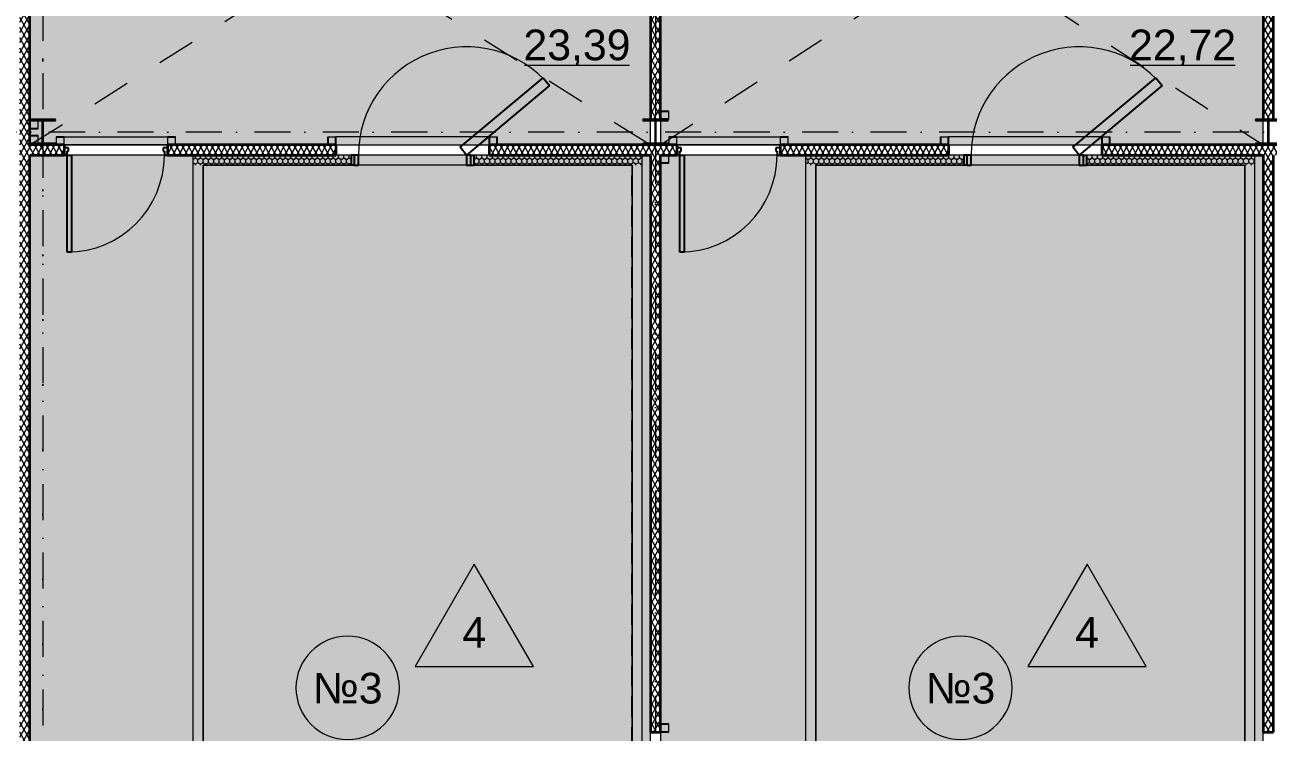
# Model space of a CAD drawing. Header units: millimetres. Extents: x -10605 to 104127, y -15987 to 52426.
# Drawn here: x 51825 to 63999, y 6125 to 13050 of the extents above; entities that cross this region are included whole.
import ezdxf
from ezdxf.enums import TextEntityAlignment as Align

# ---------------------------------------------------------------- set-up
doc = ezdxf.new("R2010")
doc.units = ezdxf.units.MM
doc.header["$MEASUREMENT"] = 0
for name, pattern in [('Dot & Dashed', [670.277762, 352.777767, -176.388884, 0, -141.111112]), ('roto_dd', [752.592, 376.296, -376.296]), ('Крупный пунктир', [634.99999, 0, -634.99999]), ('Штриховая', [300, 200, -100])]:
    doc.linetypes.add(name, pattern=pattern)
for name, color, linetype in [('Двери Archicad', 7, 'Continuous'), ('Зоны', 7, 'Continuous'), ('Зоны морозильные камеры', 7, 'Continuous'), ('Металлический каркас здания', 7, 'Continuous'), ('Морозильные камеры', 7, 'Continuous'), ('Оси', 7, 'Continuous'), ('Стены', 7, 'Continuous')]:
    doc.layers.add(name, color=color, linetype=linetype)
for name, color, linetype, lineweight in [('Двери Archicad_Ном._пера__3', 7, 'Continuous', 0), ('Двери Archicad_Ном._пера__97', 7, 'Continuous', 35), ('Двери Archicad_Ном._пера__98', 7, 'Continuous', 25), ('Зоны морозильные камеры_Ном._пера__100', 7, 'Continuous', 9), ('Зоны_Ном._пера__91', 255, 'Continuous', 0), ('Мебель и  оборудование_Ном._пера__200', 7, 'Continuous', 0), ('Металлический каркас здания_Ном._пера__98', 7, 'Continuous', 25), ('Металлический каркас здания_Ном._пера__99', 7, 'Continuous', 15), ('Оси_Ном._пера__200', 7, 'Continuous', 0), ('Паспорта Зон Archicad_Ном._пера__100', 7, 'Continuous', 9), ('Стены _Ном._пера__97', 7, 'Continuous', 35)]:
    doc.layers.add(name, color=color, linetype=linetype, lineweight=lineweight)
for name, color, linetype, lineweight, true_color in [('Двери Archicad_Ном._пера__6', 7, 'Continuous', 13, 0xc23fa3ff), ('Зоны морозильные камеры_Ном._пера__6', 7, 'Continuous', 13, 0xc23fa3ff), ('Морозильные камеры_Ном._пера__6', 7, 'Continuous', 13, 0xc23fa3ff)]:
    doc.layers.add(name, color=color, linetype=linetype, lineweight=lineweight, true_color=true_color)
doc.styles.add('РЎР“Р•РќР•Р\xa0РР\xa0_РЎРўРР›Р¬_1', font='arial.ttf')
pattern_1 = [(60, (0, 0), (-43.30127, 25), []), (120, (0, 0), (43.30127, 25), [])]
pattern_2 = [(90, (0, 0), (-60, 0), [])]
pattern_3 = [(90, (0, 0), (-51.961524, 0), [30, -60]), (90, (-25.98, 45), (-51.961524, 0), [30, -60]), (150, (-1e-14, 30), (25.980762, 45), [30, -60]), (150, (-51.96, 30), (25.980762, 45), [30, -60]), (210, (0, 0), (-25.980762, 45), [30, -60]), (210, (-51.96, -2e-14), (-25.980762, 45), [30, -60])]

# ---------------------------------------------------------------- blocks, each defined once
blk = doc.blocks.new('Разгрузочный тамбур_29_8', base_point=(54587, 6244))
at = {"layer": 'Зоны', "linetype": 'Continuous', "lineweight": 0, "true_color": 0x3f3f3f}
blk.add_hatch(color=250, dxfattribs=at).paths.add_polyline_path([(51875, 11775), (51875, -125), (57950, -125), (57950, 11775), (57870, 11775), (53470, 11775)])
at = {"layer": 'Паспорта Зон Archicad_Ном._пера__100', "color": 7, "lineweight": 9, "style": 'РЎР“Р•РќР•Р\xa0РР\xa0_РЎРўРР›Р¬_1'}
for tag, p in [('ROOM_AREA', (57337, 1598)), ('ROOM_NUMBER', (53451, 1391))]:
    blk.add_attdef(tag, text='', height=300, dxfattribs=at).set_placement(p, align=Align.MIDDLE_CENTER)
blk = doc.blocks.new('Разгрузочный тамбур_30_9', base_point=(60463, 6199))
at = {"layer": 'Зоны', "linetype": 'Continuous', "lineweight": 0, "true_color": 0x3f3f3f}
blk.add_hatch(color=250, dxfattribs=at).paths.add_polyline_path([(58050, -125), (63950, -125), (63950, 11775), (63870, 11775), (59470, 11775), (58050, 11775)])
at = {"layer": 'Паспорта Зон Archicad_Ном._пера__100', "color": 7, "lineweight": 9, "style": 'РЎР“Р•РќР•Р\xa0РР\xa0_РЎРўРР›Р¬_1'}
for tag, p in [('ROOM_AREA', (63285, 1608)), ('ROOM_NUMBER', (59348, 1391))]:
    blk.add_attdef(tag, text='', height=300, dxfattribs=at).set_placement(p, align=Align.MIDDLE_CENTER)
blk = doc.blocks.new('Стена_3', base_point=(51875, 11775))
at = {"layer": 'Стены', "linetype": 'Continuous', "lineweight": 0, "true_color": 0x000000}
h = blk.add_hatch(dxfattribs=at)
h.set_pattern_fill('Batt_Insulation__3_', color=18, style=0, pattern_type=2)
h.set_pattern_definition(pattern_1)
h.paths.add_polyline_path([(51775, 11775), (51775, -125), (51875, -125), (51875, 11775)])
at = {"layer": 'Стены _Ном._пера__97', "color": 7, "linetype": 'Continuous', "lineweight": 35, "flags": 128}
blk.add_lwpolyline([(51875, -125), (51875, 11775)], dxfattribs=at)
blk = doc.blocks.new('Колонна SHS ГК 27')
at = {"layer": 'Металлический каркас здания_Ном._пера__99', "linetype": 'Continuous', "lineweight": 0, "true_color": 0xffffff}
h = blk.add_hatch(dxfattribs=at)
h.set_pattern_fill('Barabбs_tйglakц_бllу', style=0, pattern_type=2)
h.set_pattern_definition(pattern_2)
h.paths.add_polyline_path([(-40, -40), (40, -40), (40, 40), (-40, 40)])
h.paths.add_polyline_path([(-36.4, -36.4), (-36.4, 36.4), (36.4, 36.4), (36.4, -36.4)], flags=0)
at = {"layer": 'Металлический каркас здания_Ном._пера__99', "color": 7, "linetype": 'Continuous', "lineweight": 15}
for p, q in [((40, 40), (-40, 40)), ((-40, 40), (-40, -40)), ((-36.4, -36.4), (-36.4, 36.4)), ((-36.4, 36.4), (36.4, 36.4)), ((36.4, 36.4), (36.4, -36.4)), ((40, -40), (40, 40)), ((-40, -40), (40, -40)), ((36.4, -36.4), (-36.4, -36.4))]:
    blk.add_line(p, q, dxfattribs=at)
blk = doc.blocks.new('Труба Квадратного Сечения ГК SHS 27_5')
at = {"layer": 'Металлический каркас здания_Ном._пера__99', "color": 7, "linetype": 'Continuous', "lineweight": 15}
for p, q in [((505, 40), (0, 40)), ((0, 40), (0, 0)), ((0, 0), (0, -40)), ((1010, 40), (505, 40)), ((1010, 0), (1010, 40)), ((1010, -40), (1010, 0)), ((0, -40), (505, -40)), ((505, -40), (1010, -40))]:
    blk.add_line(p, q, dxfattribs=at)
blk = doc.blocks.new('Труба Квадратного Сечения ГК SHS 27_6')
at = {"layer": 'Металлический каркас здания_Ном._пера__99', "color": 7, "linetype": 'Continuous', "lineweight": 15}
for p, q in [((750, 40), (0, 40)), ((0, 40), (0, 0)), ((0, 0), (0, -40)), ((1500, 40), (750, 40)), ((1500, 0), (1500, 40)), ((1500, -40), (1500, 0)), ((0, -40), (750, -40)), ((750, -40), (1500, -40))]:
    blk.add_line(p, q, dxfattribs=at)
blk = doc.blocks.new('Зона подготовки товара_57_39', base_point=(54850, 14075))
at = {"layer": 'Зоны', "linetype": 'Continuous', "lineweight": 0, "true_color": 0x3f3f3f}
blk.add_hatch(color=250, dxfattribs=at).paths.add_polyline_path([(57950, 15726), (51875, 15726), (51875, 11875), (57950, 11875)])
at = {"layer": 'Паспорта Зон Archicad_Ном._пера__100', "color": 7, "linetype": 'Continuous', "lineweight": 9}
blk.add_line((56716, 12655), (57746, 12655), dxfattribs=at)
for start, end in [(0, 180), (180, 0)]:
    blk.add_arc((55897, 14070), 506, start, end, dxfattribs=at)
at = {"layer": 'Паспорта Зон Archicad_Ном._пера__100', "color": 7, "lineweight": 9, "style": 'РЎР“Р•РќР•Р\xa0РР\xa0_РЎРўРР›Р¬_1'}
for tag, p in [('ROOM_NUMBER', (55897, 14067)), ('ROOM_AREA', (57231, 12854))]:
    blk.add_attdef(tag, text='', height=300, dxfattribs=at).set_placement(p, align=Align.MIDDLE_CENTER)
blk = doc.blocks.new('Зона подготовки товара_58_40', base_point=(61000, 14075))
at = {"layer": 'Зоны', "linetype": 'Continuous', "lineweight": 0, "true_color": 0x3f3f3f}
blk.add_hatch(color=250, dxfattribs=at).paths.add_polyline_path([(58050, 11875), (63950, 11875), (63950, 15726), (58050, 15726)])
at = {"layer": 'Паспорта Зон Archicad_Ном._пера__100', "color": 7, "linetype": 'Continuous', "lineweight": 9}
blk.add_line((62647, 12655), (63676, 12655), dxfattribs=at)
for start, end in [(0, 180), (180, 0)]:
    blk.add_arc((61983, 14070), 506, start, end, dxfattribs=at)
at = {"layer": 'Паспорта Зон Archicad_Ном._пера__100', "color": 7, "lineweight": 9, "style": 'РЎР“Р•РќР•Р\xa0РР\xa0_РЎРўРР›Р¬_1'}
for tag, p in [('ROOM_NUMBER', (61983, 14067)), ('ROOM_AREA', (63161, 12854))]:
    blk.add_attdef(tag, text='', height=300, dxfattribs=at).set_placement(p, align=Align.MIDDLE_CENTER)
blk = doc.blocks.new('Морозильная камера №3_№3_90', base_point=(55170, 6925))
at = {"layer": 'Зоны морозильные камеры_Ном._пера__6', "linetype": 'Continuous', "lineweight": 0, "true_color": 0x0f283f}
blk.add_hatch(color=158, dxfattribs=at).paths.add_polyline_path([(53570, 2975), (57770, 2975), (57770, 11675), (53570, 11675)])
at = {"layer": 'Зоны морозильные камеры_Ном._пера__100', "color": 7, "linetype": 'Штриховая', "lineweight": 9, "flags": 128}
blk.add_lwpolyline([(53570, 2975), (57770, 2975), (57770, 11675), (53570, 11675)], close=True, dxfattribs=at)
at = {"layer": 'Паспорта Зон Archicad_Ном._пера__100', "color": 7, "linetype": 'Continuous', "lineweight": 9}
for p, q in [((56226, 7769), (55647, 6767)), ((56804, 6767), (56226, 7769)), ((55647, 6767), (56804, 6767))]:
    blk.add_line(p, q, dxfattribs=at)
for start, end in [(0, 180), (180, 0)]:
    blk.add_arc((54986, 6558), 506, start, end, dxfattribs=at)
at = {"layer": 'Паспорта Зон Archicad_Ном._пера__100', "color": 7, "lineweight": 9, "style": 'РЎР“Р•РќР•Р\xa0РР\xa0_РЎРўРР›Р¬_1'}
for tag, p in [('DUMMY_112', (56226, 7101)), ('ROOM_NUMBER', (54986, 6555)), ('ROOM_AREA', (57106, 3303))]:
    blk.add_attdef(tag, text='', height=300, dxfattribs=at).set_placement(p, align=Align.MIDDLE_CENTER)
blk = doc.blocks.new('Морозильная камера №3_№3_91', base_point=(61170, 6925))
at = {"layer": 'Зоны морозильные камеры_Ном._пера__6', "linetype": 'Continuous', "lineweight": 0, "true_color": 0x0f283f}
blk.add_hatch(color=158, dxfattribs=at).paths.add_polyline_path([(59570, 2975), (63770, 2975), (63770, 11675), (59570, 11675)])
at = {"layer": 'Зоны морозильные камеры_Ном._пера__100', "color": 7, "linetype": 'Штриховая', "lineweight": 9, "flags": 128}
blk.add_lwpolyline([(59570, 2975), (63770, 2975), (63770, 11675), (59570, 11675)], close=True, dxfattribs=at)
at = {"layer": 'Паспорта Зон Archicad_Ном._пера__100', "color": 7, "linetype": 'Continuous', "lineweight": 9}
for p, q in [((62226, 7769), (61647, 6767)), ((62804, 6767), (62226, 7769)), ((61647, 6767), (62804, 6767))]:
    blk.add_line(p, q, dxfattribs=at)
for start, end in [(0, 180), (180, 0)]:
    blk.add_arc((60986, 6558), 506, start, end, dxfattribs=at)
at = {"layer": 'Паспорта Зон Archicad_Ном._пера__100', "color": 7, "lineweight": 9, "style": 'РЎР“Р•РќР•Р\xa0РР\xa0_РЎРўРР›Р¬_1'}
for tag, p in [('DUMMY_112', (62226, 7101)), ('ROOM_NUMBER', (60986, 6555)), ('ROOM_AREA', (63106, 3303))]:
    blk.add_attdef(tag, text='', height=300, dxfattribs=at).set_placement(p, align=Align.MIDDLE_CENTER)
blk = doc.blocks.new('Стена_15', base_point=(51875, 21875))
at = {"layer": 'Стены', "linetype": 'Continuous', "lineweight": 0, "true_color": 0x000000}
h = blk.add_hatch(dxfattribs=at)
h.set_pattern_fill('Batt_Insulation__3_', color=18, style=0, pattern_type=2)
h.set_pattern_definition(pattern_1)
h.paths.add_polyline_path([(51775, 15825), (51775, 11775), (51875, 11775), (51875, 15825)])
at = {"layer": 'Стены _Ном._пера__97', "color": 7, "linetype": 'Continuous', "lineweight": 35, "flags": 128}
blk.add_lwpolyline([(51875, 11875), (51875, 15725)], dxfattribs=at)
blk = doc.blocks.new('Однопольная Дверь 27_3')
at = {"layer": 'Двери Archicad_Ном._пера__3', "color": 7, "linetype": 'Continuous', "lineweight": 0}
blk.add_arc((475, 0), 950, 90, 180, dxfattribs=at)
at = {"layer": 'Двери Archicad_Ном._пера__97', "color": 7, "linetype": 'Continuous', "lineweight": 35}
for p, q in [((-505, -70), (-505, 0)), ((-505, -70), (-505, 0)), ((505, -70), (505, 0)), ((505, -70), (505, 0)), ((-505, -100), (-505, -70)), ((505, -100), (505, -70))]:
    blk.add_line(p, q, dxfattribs=at)
at = {"layer": 'Двери Archicad_Ном._пера__98', "color": 7, "linetype": 'Continuous', "lineweight": 25}
for p, q in [((435, 0), (435, 950)), ((435, 950), (475, 950)), ((475, 950), (475, 0)), ((-475, 0), (-505, 0)), ((-505, 0), (-505, -70)), ((-475, -40), (-475, 0)), ((475, 0), (435, 0)), ((505, 0), (475, 0)), ((475, 0), (475, -40)), ((505, -70), (505, 0)), ((-505, -70), (-465, -70)), ((-465, -40), (-475, -40)), ((-465, -70), (-465, -40)), ((475, -40), (465, -40)), ((465, -40), (465, -70)), ((465, -70), (505, -70))]:
    blk.add_line(p, q, dxfattribs=at)
blk = doc.blocks.new('Простой Проем Двери')
at = {"layer": 'Двери Archicad_Ном._пера__97', "color": 7, "linetype": 'Continuous', "lineweight": 35}
for p, q in [((-750, 0), (-750, -100)), ((750, 0), (750, -100))]:
    blk.add_line(p, q, dxfattribs=at)
blk = doc.blocks.new('Стена_56', base_point=(98125, 11875))
at = {"layer": 'Стены', "linetype": 'Continuous', "lineweight": 0, "true_color": 0x000000}
h = blk.add_hatch(dxfattribs=at)
h.set_pattern_fill('Batt_Insulation__3_', color=18, style=0, pattern_type=2)
h.set_pattern_definition(pattern_1)
h.paths.add_polyline_path([(51875, 11875), (51875, 11775), (52211, 11775), (52211, 11875)])
h = blk.add_hatch(dxfattribs=at)
h.set_pattern_fill('Batt_Insulation__3_', color=18, style=0, pattern_type=2)
h.set_pattern_definition(pattern_1)
h.paths.add_polyline_path([(53221, 11875), (53221, 11775), (54871, 11775), (54871, 11875)])
h = blk.add_hatch(dxfattribs=at)
h.set_pattern_fill('Batt_Insulation__3_', color=18, style=0, pattern_type=2)
h.set_pattern_definition(pattern_1)
h.paths.add_polyline_path([(58210, 11875), (56371, 11875), (56371, 11775), (58210, 11775)])
h = blk.add_hatch(dxfattribs=at)
h.set_pattern_fill('Batt_Insulation__3_', color=18, style=0, pattern_type=2)
h.set_pattern_definition(pattern_1)
h.paths.add_polyline_path([(59220, 11875), (59220, 11775), (60870, 11775), (60870, 11875)])
h = blk.add_hatch(dxfattribs=at)
h.set_pattern_fill('Batt_Insulation__3_', color=18, style=0, pattern_type=2)
h.set_pattern_definition(pattern_1)
h.paths.add_polyline_path([(64210, 11875), (62370, 11875), (62370, 11775), (64210, 11775)])
at = {"layer": 'Стены _Ном._пера__97', "color": 7, "linetype": 'Continuous', "lineweight": 35}
for p, q in [((52211, 11875), (52211, 11845)), ((52211, 11845), (52211, 11775)), ((53221, 11875), (53221, 11845)), ((53221, 11845), (53221, 11775)), ((54871, 11875), (54871, 11775)), ((56371, 11875), (56371, 11775)), ((58210, 11875), (58210, 11845)), ((58210, 11845), (58210, 11775)), ((59220, 11875), (59220, 11845)), ((59220, 11845), (59220, 11775)), ((60870, 11875), (60870, 11775)), ((62370, 11875), (62370, 11775))]:
    blk.add_line(p, q, dxfattribs=at)
at = {"layer": 'Стены _Ном._пера__97', "color": 7, "linetype": 'Continuous', "lineweight": 35, "flags": 128}
for points in [[(52211, 11875), (51875, 11875)], [(54871, 11875), (53221, 11875)], [(58210, 11875), (56371, 11875)], [(60870, 11875), (59220, 11875)], [(64210, 11875), (62370, 11875)], [(51875, 11775), (52211, 11775)], [(53221, 11775), (54871, 11775)], [(56371, 11775), (57950, 11775)], [(58050, 11775), (58210, 11775)], [(59220, 11775), (60870, 11775)], [(62370, 11775), (63950, 11775)]]:
    blk.add_lwpolyline(points, dxfattribs=at)
at = {"layer": 'Двери Archicad', "color": 7, "linetype": 'Continuous', "lineweight": 50, "zscale": 1000, "rotation": 180}
for p in [(52716, 11775), (58715, 11775)]:
    blk.add_blockref('Однопольная Дверь 27_3', p, dxfattribs=at)
at = {"layer": 'Двери Archicad', "color": 7, "linetype": 'Continuous', "lineweight": 50, "xscale": -1, "zscale": 1000}
for p in [(55621, 11875), (61620, 11875)]:
    blk.add_blockref('Простой Проем Двери', p, dxfattribs=at)
blk = doc.blocks.new('Стена_74', base_point=(64000, 17875))
at = {"layer": 'Стены', "linetype": 'Continuous', "lineweight": 0, "true_color": 0x000000}
h = blk.add_hatch(dxfattribs=at)
h.set_pattern_fill('Batt_Insulation__3_', color=18, style=0, pattern_type=2)
h.set_pattern_definition(pattern_1)
h.paths.add_polyline_path([(63950, 17875), (63950, 12125), (64050, 12125), (64050, 17875)])
at = {"layer": 'Стены _Ном._пера__97', "color": 7, "linetype": 'Continuous', "lineweight": 35, "flags": 128}
for points in [[(63950, 17875), (63950, 15825)], [(64050, 17875), (63950, 17875)], [(64050, 15825), (64050, 17875)], [(63950, 15725), (63950, 12125)], [(64050, 12125), (64050, 15725)], [(63950, 12125), (64050, 12125)]]:
    blk.add_lwpolyline(points, dxfattribs=at)
blk = doc.blocks.new('Стена_77', base_point=(58000, 17875))
at = {"layer": 'Стены', "linetype": 'Continuous', "lineweight": 0, "true_color": 0x000000}
h = blk.add_hatch(dxfattribs=at)
h.set_pattern_fill('Batt_Insulation__3_', color=18, style=0, pattern_type=2)
h.set_pattern_definition(pattern_1)
h.paths.add_polyline_path([(57950, 17875), (57950, 12125), (58050, 12125), (58050, 17875)])
at = {"layer": 'Стены _Ном._пера__97', "color": 7, "linetype": 'Continuous', "lineweight": 35, "flags": 128}
for points in [[(57950, 17875), (57950, 15825)], [(58050, 17875), (57950, 17875)], [(58050, 15825), (58050, 17875)], [(57950, 15725), (57950, 12125)], [(58050, 12125), (58050, 15725)], [(57950, 12125), (58050, 12125)]]:
    blk.add_lwpolyline(points, dxfattribs=at)
blk = doc.blocks.new('Стена_78', base_point=(59470, 2875))
at = {"layer": 'Морозильные камеры', "linetype": 'Continuous', "lineweight": 0, "true_color": 0x000000}
h = blk.add_hatch(dxfattribs=at)
h.set_pattern_fill('Styrofoam_SM_Insulation__3_', color=18, style=0, pattern_type=2)
h.set_pattern_definition(pattern_3)
h.paths.add_polyline_path([(59470, 11775), (59570, 11675), (59570, 11775)])
h = blk.add_hatch(dxfattribs=at)
h.set_pattern_fill('Styrofoam_SM_Insulation__3_', color=18, style=0, pattern_type=2)
h.set_pattern_definition(pattern_3)
h.paths.add_polyline_path([(59570, 11675), (59470, 11775), (59470, 11675)])
h = blk.add_hatch(dxfattribs=at)
h.set_pattern_fill('Styrofoam_SM_Insulation__3_', color=18, style=0, pattern_type=2)
h.set_pattern_definition(pattern_3)
h.paths.add_polyline_path([(59470, 11675), (59470, 2975), (59570, 2975), (59570, 11675)])
at = {"layer": 'Морозильные камеры_Ном._пера__6', "color": 161, "linetype": 'Continuous', "lineweight": 13, "true_color": 0x3fa3ff, "flags": 128}
for points in [[(59470, 11775), (59570, 11775)], [(59470, 11775), (59470, 2875)], [(59570, 2975), (59570, 11675)]]:
    blk.add_lwpolyline(points, dxfattribs=at)
blk = doc.blocks.new('Стена_79', base_point=(63870, 11775))
at = {"layer": 'Морозильные камеры', "linetype": 'Continuous', "lineweight": 0, "true_color": 0x000000}
h = blk.add_hatch(dxfattribs=at)
h.set_pattern_fill('Styrofoam_SM_Insulation__3_', color=18, style=0, pattern_type=2)
h.set_pattern_definition(pattern_3)
h.paths.add_polyline_path([(63770, 11775), (63770, 11675), (63870, 11775)])
h = blk.add_hatch(dxfattribs=at)
h.set_pattern_fill('Styrofoam_SM_Insulation__3_', color=18, style=0, pattern_type=2)
h.set_pattern_definition(pattern_3)
h.paths.add_polyline_path([(63770, 11675), (63870, 11675), (63870, 11775)])
h = blk.add_hatch(dxfattribs=at)
h.set_pattern_fill('Styrofoam_SM_Insulation__3_', color=18, style=0, pattern_type=2)
h.set_pattern_definition(pattern_3)
h.paths.add_polyline_path([(63870, 2975), (63870, 11675), (63770, 11675), (63770, 2975)])
at = {"layer": 'Морозильные камеры_Ном._пера__6', "color": 161, "linetype": 'Continuous', "lineweight": 13, "true_color": 0x3fa3ff, "flags": 128}
for points in [[(63870, 11775), (63770, 11775)], [(63870, 2875), (63870, 11775)], [(63770, 11675), (63770, 2975)]]:
    blk.add_lwpolyline(points, dxfattribs=at)
blk = doc.blocks.new('Стена_80', base_point=(53470, 2875))
at = {"layer": 'Морозильные камеры', "linetype": 'Continuous', "lineweight": 0, "true_color": 0x000000}
h = blk.add_hatch(dxfattribs=at)
h.set_pattern_fill('Styrofoam_SM_Insulation__3_', color=18, style=0, pattern_type=2)
h.set_pattern_definition(pattern_3)
h.paths.add_polyline_path([(53470, 11775), (53570, 11675), (53570, 11775)])
h = blk.add_hatch(dxfattribs=at)
h.set_pattern_fill('Styrofoam_SM_Insulation__3_', color=18, style=0, pattern_type=2)
h.set_pattern_definition(pattern_3)
h.paths.add_polyline_path([(53570, 11675), (53470, 11775), (53470, 11675)])
h = blk.add_hatch(dxfattribs=at)
h.set_pattern_fill('Styrofoam_SM_Insulation__3_', color=18, style=0, pattern_type=2)
h.set_pattern_definition(pattern_3)
h.paths.add_polyline_path([(53470, 11675), (53470, 2975), (53570, 2975), (53570, 11675)])
at = {"layer": 'Морозильные камеры_Ном._пера__6', "color": 161, "linetype": 'Continuous', "lineweight": 13, "true_color": 0x3fa3ff, "flags": 128}
for points in [[(53470, 11775), (53570, 11775)], [(53470, 11775), (53470, 2875)], [(53570, 2975), (53570, 11675)]]:
    blk.add_lwpolyline(points, dxfattribs=at)
blk = doc.blocks.new('Стена_81', base_point=(57870, 11775))
at = {"layer": 'Морозильные камеры', "linetype": 'Continuous', "lineweight": 0, "true_color": 0x000000}
h = blk.add_hatch(dxfattribs=at)
h.set_pattern_fill('Styrofoam_SM_Insulation__3_', color=18, style=0, pattern_type=2)
h.set_pattern_definition(pattern_3)
h.paths.add_polyline_path([(57770, 11775), (57770, 11675), (57870, 11775)])
h = blk.add_hatch(dxfattribs=at)
h.set_pattern_fill('Styrofoam_SM_Insulation__3_', color=18, style=0, pattern_type=2)
h.set_pattern_definition(pattern_3)
h.paths.add_polyline_path([(57770, 11675), (57870, 11675), (57870, 11775)])
h = blk.add_hatch(dxfattribs=at)
h.set_pattern_fill('Styrofoam_SM_Insulation__3_', color=18, style=0, pattern_type=2)
h.set_pattern_definition(pattern_3)
h.paths.add_polyline_path([(57870, 2975), (57870, 11675), (57770, 11675), (57770, 2975)])
at = {"layer": 'Морозильные камеры_Ном._пера__6', "color": 161, "linetype": 'Continuous', "lineweight": 13, "true_color": 0x3fa3ff, "flags": 128}
for points in [[(57870, 11775), (57770, 11775)], [(57870, 2875), (57870, 11775)], [(57770, 11675), (57770, 2975)]]:
    blk.add_lwpolyline(points, dxfattribs=at)
blk = doc.blocks.new('Однопольная Дверь 27_4')
at = {"layer": 'Двери Archicad_Ном._пера__3', "color": 7, "linetype": 'Continuous', "lineweight": 0}
blk.add_arc((530, 0), 1060, 40, 180, dxfattribs=at)
at = {"layer": 'Двери Archicad_Ном._пера__6', "color": 161, "linetype": 'Continuous', "lineweight": 13, "true_color": 0x3fa3ff}
for p, q in [((-600, 0), (-600, -100)), ((-600, 0), (-600, -100)), ((600, 0), (600, -100)), ((600, 0), (600, -100))]:
    blk.add_line(p, q, dxfattribs=at)
at = {"layer": 'Двери Archicad_Ном._пера__98', "color": 7, "linetype": 'Continuous', "lineweight": 25}
for p, q in [((466, 77), (1278, 758)), ((1278, 758), (1342, 681)), ((1342, 681), (530, 0)), ((-570, 0), (-600, 0)), ((-600, 0), (-600, -100)), ((-530, 0), (-570, 0)), ((-570, 0), (-570, -100)), ((-530, -100), (-530, 0)), ((530, 0), (466, 77)), ((570, 0), (530, 0)), ((530, 0), (530, -100)), ((570, 0), (600, 0)), ((570, -100), (570, 0)), ((600, 0), (600, -100)), ((-570, -100), (-600, -100)), ((-570, -100), (-530, -100)), ((530, -100), (570, -100)), ((570, -100), (600, -100))]:
    blk.add_line(p, q, dxfattribs=at)
blk = doc.blocks.new('Стена_249', base_point=(59470, 11775))
at = {"layer": 'Морозильные камеры', "linetype": 'Continuous', "lineweight": 0, "true_color": 0x000000}
h = blk.add_hatch(dxfattribs=at)
h.set_pattern_fill('Styrofoam_SM_Insulation__3_', color=18, style=0, pattern_type=2)
h.set_pattern_definition(pattern_3)
h.paths.add_polyline_path([(59570, 11775), (59570, 11675), (61020, 11675), (61020, 11775)])
h = blk.add_hatch(dxfattribs=at)
h.set_pattern_fill('Styrofoam_SM_Insulation__3_', color=18, style=0, pattern_type=2)
h.set_pattern_definition(pattern_3)
h.paths.add_polyline_path([(63770, 11775), (62220, 11775), (62220, 11675), (63770, 11675)])
at = {"layer": 'Морозильные камеры_Ном._пера__6', "color": 161, "linetype": 'Continuous', "lineweight": 13, "true_color": 0x3fa3ff}
for p, q in [((61020, 11775), (61020, 11675)), ((62220, 11775), (62220, 11675))]:
    blk.add_line(p, q, dxfattribs=at)
at = {"layer": 'Морозильные камеры_Ном._пера__6', "color": 161, "linetype": 'Continuous', "lineweight": 13, "true_color": 0x3fa3ff, "flags": 128}
for points in [[(61020, 11775), (59570, 11775)], [(63770, 11775), (62220, 11775)], [(59570, 11675), (61020, 11675)], [(62220, 11675), (63770, 11675)]]:
    blk.add_lwpolyline(points, dxfattribs=at)
at = {"layer": 'Двери Archicad', "color": 7, "linetype": 'Continuous', "lineweight": 50, "zscale": 1000}
blk.add_blockref('Однопольная Дверь 27_4', (61620, 11775), dxfattribs=at)
blk = doc.blocks.new('Стена_250', base_point=(53470, 11775))
at = {"layer": 'Морозильные камеры', "linetype": 'Continuous', "lineweight": 0, "true_color": 0x000000}
h = blk.add_hatch(dxfattribs=at)
h.set_pattern_fill('Styrofoam_SM_Insulation__3_', color=18, style=0, pattern_type=2)
h.set_pattern_definition(pattern_3)
h.paths.add_polyline_path([(53570, 11775), (53570, 11675), (55021, 11675), (55021, 11775)])
h = blk.add_hatch(dxfattribs=at)
h.set_pattern_fill('Styrofoam_SM_Insulation__3_', color=18, style=0, pattern_type=2)
h.set_pattern_definition(pattern_3)
h.paths.add_polyline_path([(57770, 11775), (56221, 11775), (56221, 11675), (57770, 11675)])
at = {"layer": 'Морозильные камеры_Ном._пера__6', "color": 161, "linetype": 'Continuous', "lineweight": 13, "true_color": 0x3fa3ff}
for p, q in [((55021, 11775), (55021, 11675)), ((56221, 11775), (56221, 11675))]:
    blk.add_line(p, q, dxfattribs=at)
at = {"layer": 'Морозильные камеры_Ном._пера__6', "color": 161, "linetype": 'Continuous', "lineweight": 13, "true_color": 0x3fa3ff, "flags": 128}
for points in [[(55021, 11775), (53570, 11775)], [(57770, 11775), (56221, 11775)], [(53570, 11675), (55021, 11675)], [(56221, 11675), (57770, 11675)]]:
    blk.add_lwpolyline(points, dxfattribs=at)
at = {"layer": 'Двери Archicad', "color": 7, "linetype": 'Continuous', "lineweight": 50, "zscale": 1000}
blk.add_blockref('Однопольная Дверь 27_4', (55621, 11775), dxfattribs=at)
blk = doc.blocks.new('Стена_393', base_point=(58000, 11875))
at = {"layer": 'Стены', "linetype": 'Continuous', "lineweight": 0, "true_color": 0x000000}
h = blk.add_hatch(dxfattribs=at)
h.set_pattern_fill('Batt_Insulation__3_', color=18, style=0, pattern_type=2)
h.set_pattern_definition(pattern_1)
h.paths.add_polyline_path([(57950, 11775), (57950, 6125), (58050, 6125), (58050, 11775)])
at = {"layer": 'Стены _Ном._пера__97', "color": 7, "linetype": 'Continuous', "lineweight": 35, "flags": 128}
for points in [[(57950, 11775), (57950, 6125)], [(58050, 6125), (58050, 11775)], [(57950, 6125), (58050, 6125)]]:
    blk.add_lwpolyline(points, dxfattribs=at)
blk = doc.blocks.new('Стена_394', base_point=(64000, 11875))
at = {"layer": 'Стены', "linetype": 'Continuous', "lineweight": 0, "true_color": 0x000000}
h = blk.add_hatch(dxfattribs=at)
h.set_pattern_fill('Batt_Insulation__3_', color=18, style=0, pattern_type=2)
h.set_pattern_definition(pattern_1)
h.paths.add_polyline_path([(63950, 11775), (63950, 6125), (64050, 6125), (64050, 11775)])
at = {"layer": 'Стены _Ном._пера__97', "color": 7, "linetype": 'Continuous', "lineweight": 35, "flags": 128}
for points in [[(63950, 11775), (63950, 6125)], [(64050, 6125), (64050, 11775)], [(63950, 6125), (64050, 6125)]]:
    blk.add_lwpolyline(points, dxfattribs=at)
blk = doc.blocks.new('Колонна Универсальная 27')
at = {"layer": 'Металлический каркас здания_Ном._пера__98', "linetype": 'Continuous', "lineweight": 0, "true_color": 0xffffff}
h = blk.add_hatch(dxfattribs=at)
h.set_pattern_fill('Barabбs_tйglakц_бllу', style=0, pattern_type=2)
h.set_pattern_definition(pattern_2)
h.paths.add_polyline_path([(-125, -125), (125, -125), (125, -113), (4, -113), (4, 113), (125, 113), (125, 125), (-125, 125), (-125, 113), (-4, 113), (-4, -113), (-125, -113)])
at = {"layer": 'Металлический каркас здания_Ном._пера__98', "color": 7, "linetype": 'Continuous', "lineweight": 25}
for p, q in [((125, 125), (-125, 125)), ((-125, 125), (-125, 113)), ((125, 113), (125, 125)), ((-125, 113), (-4, 113)), ((-4, 113), (-4, -113)), ((4, -113), (4, 113)), ((4, 113), (125, 113)), ((-4, -113), (-125, -113)), ((-125, -113), (-125, -125)), ((125, -113), (4, -113)), ((125, -125), (125, -113)), ((-125, -125), (125, -125))]:
    blk.add_line(p, q, dxfattribs=at)
blk = doc.blocks.new('Стандартный Маркер Сетки')
at = {"layer": 'Оси_Ном._пера__200', "color": 7, "linetype": 'Dot & Dashed', "lineweight": 0}
blk.add_line((0, 0), (107805, 0), dxfattribs=at)
at = {"layer": 'Оси_Ном._пера__200', "color": 7, "lineweight": 0, "style": 'РЎР“Р•РќР•Р\xa0РР\xa0_РЎРўРР›Р¬_1'}
blk.add_attdef('AC_MarkerText_1', text='', height=300, dxfattribs=at).set_placement((108205, 150), align=Align.TOP_CENTER)
blk = doc.blocks.new('Двутавp К 26020-83 27_4')
at = {"layer": 'Металлический каркас здания_Ном._пера__98', "color": 7, "linetype": 'Крупный пунктир', "lineweight": 25}
blk.add_line((0, 0), (39750, 0), dxfattribs=at)
blk = doc.blocks.new('Двутавp К 26020-83 27')
at = {"layer": 'Металлический каркас здания_Ном._пера__98', "color": 7, "linetype": 'Крупный пунктир', "lineweight": 25}
blk.add_line((0, 0), (39875, 0), dxfattribs=at)
blk = doc.blocks.new('Стандартный Маркер Сетки_5')
at = {"layer": 'Оси_Ном._пера__200', "color": 7, "linetype": 'Dot & Dashed', "lineweight": 0}
blk.add_line((0, 0), (55249, 0), dxfattribs=at)
at = {"layer": 'Оси_Ном._пера__200', "color": 7, "lineweight": 0, "style": 'РЎР“Р•РќР•Р\xa0РР\xa0_РЎРўРР›Р¬_1'}
blk.add_attdef('AC_MarkerText_1', text='', height=300, rotation=90, dxfattribs=at).set_placement((55430, -69), align=Align.TOP_CENTER)
blk = doc.blocks.new('Стандартный Маркер Сетки_4')
at = {"layer": 'Оси_Ном._пера__200', "color": 7, "linetype": 'Dot & Dashed', "lineweight": 0}
blk.add_line((0, 0), (55187, 0), dxfattribs=at)
at = {"layer": 'Оси_Ном._пера__200', "color": 7, "lineweight": 0, "style": 'РЎР“Р•РќР•Р\xa0РР\xa0_РЎРўРР›Р¬_1'}
blk.add_attdef('AC_MarkerText_1', text='', height=300, rotation=90, dxfattribs=at).set_placement((55368, -69), align=Align.TOP_CENTER)

msp = doc.modelspace()

# ---------------------------------------------------------------- linework, layer by layer
at = {"layer": 'Зоны морозильные камеры_Ном._пера__6', "color": 161, "linetype": 'Continuous', "lineweight": 13, "true_color": 0x3fa3ff, "flags": 128}
for points in [[(53570, 2974.99993), (57770.05667, 2974.99993), (57770.05667, 11674.99993), (53570, 11674.99993)], [(59570, 2975), (63770.05667, 2975), (63770.05667, 11675), (59570, 11675)]]:
    msp.add_lwpolyline(points, close=True, dxfattribs=at)
at = {"layer": 'Зоны_Ном._пера__91', "color": 255, "linetype": 'Continuous', "lineweight": 0, "flags": 128}
for points in [[(57949.99994, 15725.5), (51875, 15725.5), (51875, 11875), (57949.99994, 11875)], [(58049.99994, 11875), (63949.99994, 11875), (63949.99994, 15725.5), (58049.99994, 15725.5)], [(51875, 11775), (51875, -125), (57949.99993, -125), (57949.99993, 11775), (57870.05661, 11775), (53470.00001, 11775)], [(58049.99994, -125), (63949.9999, -125), (63949.9999, 11775), (63870.05675, 11775), (59469.99997, 11775), (58049.99994, 11775)]]:
    msp.add_lwpolyline(points, close=True, dxfattribs=at)
at = {"layer": 'Мебель и  оборудование_Ном._пера__200', "color": 7, "linetype": 'roto_dd', "lineweight": 0, "flags": 128}
for points in [[(51875, 15725), (57949.99994, 11874.5)], [(51875, 11874.5), (57949.99994, 15725)], [(58049.99989, 15725), (63949.99994, 11874.5)], [(58049.99989, 11874.5), (63949.99994, 15725)]]:
    msp.add_lwpolyline(points, dxfattribs=at)

# ---------------------------------------------------------------- block references
at = {"layer": 'Зоны', "color": 7, "linetype": 'Continuous', "lineweight": 9}
for name, p, values in [('Зона подготовки товара_57_39', (54850.35747, 14075), {'ROOM_NUMBER': '57', 'ROOM_AREA': '23,39'}), ('Зона подготовки товара_58_40', (60999.99994, 14075), {'ROOM_NUMBER': '58', 'ROOM_AREA': '22,72'})]:
    msp.add_blockref(name, p, dxfattribs=at).add_auto_attribs(values)
for name, p in [('Разгрузочный тамбур_29_8', (54587.14041, 6244.31479)), ('Разгрузочный тамбур_30_9', (60463.48618, 6198.83644))]:
    msp.add_blockref(name, p, dxfattribs=at)
at = {"layer": 'Зоны морозильные камеры', "color": 7, "linetype": 'Continuous', "lineweight": 9}
ref = msp.add_blockref('Морозильная камера №3_№3_90', (55169.96203, 6924.98504), dxfattribs=at)
ref.add_attrib('ROOM_NUMBER', '№3', dxfattribs={"layer": 'Паспорта Зон Archicad_Ном._пера__100', "color": 7, "lineweight": 9, "height": 300, "style": 'РЎР“Р•РќР•Р\xa0РР\xa0_РЎРўРР›Р¬_1'}).set_placement((54986.31374, 6555.33178), align=Align.MIDDLE_CENTER)
ref.add_attrib('DUMMY_112', '4', dxfattribs={"layer": 'Паспорта Зон Archicad_Ном._пера__100', "color": 7, "lineweight": 9, "height": 300, "style": 'РЎР“Р•РќР•Р\xa0РР\xa0_РЎРўРР›Р¬_1'}).set_placement((56225.68349, 7100.74916), align=Align.MIDDLE_CENTER)
ref = msp.add_blockref('Морозильная камера №3_№3_91', (61169.96203, 6924.98511), dxfattribs=at)
ref.add_attrib('ROOM_NUMBER', '№3', dxfattribs={"layer": 'Паспорта Зон Archicad_Ном._пера__100', "color": 7, "lineweight": 9, "height": 300, "style": 'РЎР“Р•РќР•Р\xa0РР\xa0_РЎРўРР›Р¬_1'}).set_placement((60986.31374, 6555.33185), align=Align.MIDDLE_CENTER)
ref.add_attrib('DUMMY_112', '4', dxfattribs={"layer": 'Паспорта Зон Archicad_Ном._пера__100', "color": 7, "lineweight": 9, "height": 300, "style": 'РЎР“Р•РќР•Р\xa0РР\xa0_РЎРўРР›Р¬_1'}).set_placement((62225.68349, 7100.74924), align=Align.MIDDLE_CENTER)
at = {"layer": 'Металлический каркас здания', "color": 7, "linetype": 'Continuous', "lineweight": 9, "xscale": -1, "zscale": 1000, "rotation": 270}
msp.add_blockref('Двутавp К 26020-83 27', (52000, 0), dxfattribs=at)
at = {"layer": 'Металлический каркас здания', "color": 7, "linetype": 'Continuous', "lineweight": 9, "zscale": 1000, "rotation": 270}
msp.add_blockref('Двутавp К 26020-83 27_4', (58000.00006, 39875.00005), dxfattribs=at)
at = {"layer": 'Металлический каркас здания_Ном._пера__98', "color": 7, "linetype": 'Continuous', "lineweight": 25, "zscale": 1000, "rotation": 180}
for p in [(52000, 12000), (58000, 12000), (64000, 12000)]:
    msp.add_blockref('Колонна Универсальная 27', p, dxfattribs=at)
at = {"layer": 'Металлический каркас здания_Ном._пера__99', "color": 7, "linetype": 'Continuous', "lineweight": 15, "zscale": 1000, "rotation": 180}
for name, p in [('Колонна SHS ГК 27', (58089.99994, 12165)), ('Колонна SHS ГК 27', (51915, 12073)), ('Колонна SHS ГК 27', (51915, 11927)), ('Колонна SHS ГК 27', (52170.50008, 11915)), ('Колонна SHS ГК 27', (53260.50008, 11915)), ('Труба Квадратного Сечения ГК SHS 27_6', (56370.52848, 11915)), ('Колонна SHS ГК 27', (58170.50008, 11915)), ('Колонна SHS ГК 27', (59260.50008, 11915)), ('Труба Квадратного Сечения ГК SHS 27_6', (62369.52848, 11915)), ('Колонна SHS ГК 27', (58089.99994, 11735)), ('Колонна SHS ГК 27', (58089.99994, 6164.94944))]:
    msp.add_blockref(name, p, dxfattribs=at)
at = {"layer": 'Металлический каркас здания_Ном._пера__99', "color": 7, "linetype": 'Continuous', "lineweight": 15, "xscale": -1, "zscale": 1000, "rotation": 180}
for name, p in [('Труба Квадратного Сечения ГК SHS 27_5', (52210.50008, 11915)), ('Колонна SHS ГК 27', (54830.52848, 11915)), ('Колонна SHS ГК 27', (56410.52848, 11915)), ('Труба Квадратного Сечения ГК SHS 27_5', (58210.50008, 11915)), ('Колонна SHS ГК 27', (60829.52848, 11915)), ('Колонна SHS ГК 27', (62409.52848, 11915))]:
    msp.add_blockref(name, p, dxfattribs=at)
at = {"layer": 'Морозильные камеры', "color": 161, "lineweight": 13, "true_color": 0x3fa3ff}
for name, p in [('Стена_250', (53470, 11775)), ('Стена_249', (59470, 11775)), ('Стена_80', (53470.00014, 2875)), ('Стена_81', (57870.05667, 11775)), ('Стена_78', (59470.00014, 2875)), ('Стена_79', (63870.05667, 11775))]:
    msp.add_blockref(name, p, dxfattribs=at)
at = {"layer": 'Оси', "color": 8, "linetype": 'Continuous', "lineweight": 0, "true_color": 0x747474, "zscale": 1000, "rotation": 270}
for name, p in [('Стандартный Маркер Сетки_5', (52000.00007, 40061.92808)), ('Стандартный Маркер Сетки_4', (58000, 40000.00005))]:
    msp.add_blockref(name, p, dxfattribs=at)
at = {"layer": 'Оси', "color": 8, "linetype": 'Continuous', "lineweight": 0, "true_color": 0x747474, "xscale": -1, "zscale": 1000}
msp.add_blockref('Стандартный Маркер Сетки', (98000.00007, 12000), dxfattribs=at)
at = {"layer": 'Стены', "color": 7, "lineweight": 35}
for name, p in [('Стена_15', (51875, 21875.00012)), ('Стена_77', (57999.99994, 17875)), ('Стена_74', (63999.99994, 17875)), ('Стена_56', (98125, 11875)), ('Стена_3', (51875, 11775)), ('Стена_393', (57999.99994, 11875)), ('Стена_394', (63999.99994, 11875))]:
    msp.add_blockref(name, p, dxfattribs=at)

doc.saveas('drawing.dxf')
